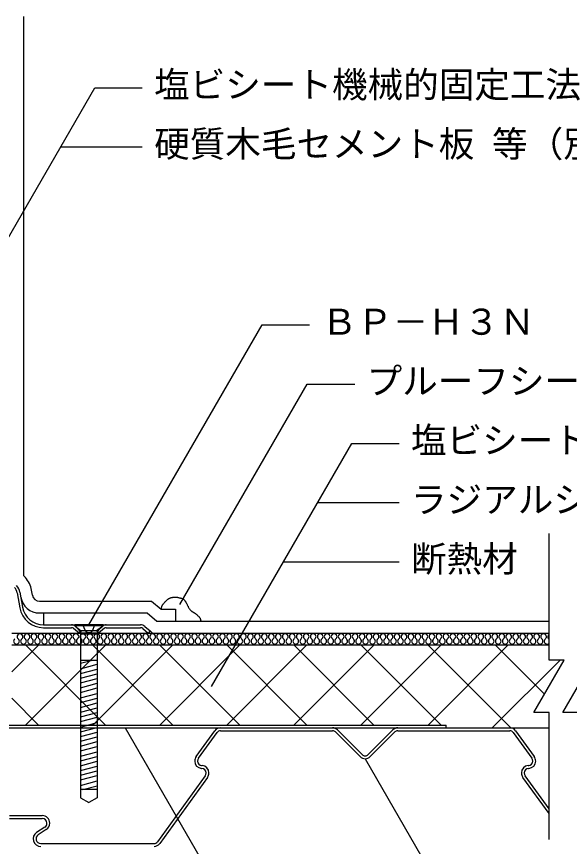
# Model space of a CAD drawing. Units: millimetres, scale not verified. Extents: x -665 to 665, y -465 to 450.
# Drawn here: x -233.7 to -0.6, y -153.4 to 196.6 of the extents above; entities that cross this region are included whole.
import ezdxf
from ezdxf.enums import TextEntityAlignment as Align

# ---------------------------------------------------------------- set-up
doc = ezdxf.new("R2010")
doc.units = ezdxf.units.MM
doc.header["$LTSCALE"] = 5
doc.linetypes.add('DASHED3', pattern=[4, 3, -1])
for name, color, linetype in [('0-1_線色１（水色）', 4, 'Continuous'), ('0-2_線色２（白）', 7, 'Continuous'), ('0-4_線色４（黄）', 2, 'Continuous'), ('0-5_金属', 7, 'Continuous'), ('0-6_鋼板・アングル', 2, 'Continuous'), ('0-7_ビス', 4, 'Continuous'), ('0-A_文字', 7, 'Continuous'), ('0-D_断熱・ハッチ', 4, 'Continuous')]:
    doc.layers.add(name, color=color, linetype=linetype)
doc.styles.add('ＭＳ ゴシック', font='')
doc.styles.get('ＭＳ ゴシック').set_extended_font_data('MS Gothic')

msp = doc.modelspace()

# ---------------------------------------------------------------- linework, layer by layer
at = {"layer": '0-1_線色１（水色）'}
for centre, start, end in [((-233.719, -66.875), 127.52351, 52.47649), ((-232.247, -64.959), 307.52351, 232.47649), ((-230.775, -66.875), 127.52351, 52.47649), ((-229.303, -64.959), 307.52351, 232.47649), ((-227.831, -66.875), 127.52351, 52.47649), ((-226.359, -64.959), 307.52351, 232.47649), ((-224.887, -66.875), 127.52351, 52.47649), ((-223.415, -64.959), 307.52351, 232.47649), ((-221.943, -66.875), 127.52351, 52.47649), ((-220.471, -64.959), 307.52351, 232.47649), ((-218.999, -66.875), 127.52351, 52.47649), ((-217.527, -64.959), 307.52351, 232.47649), ((-216.055, -66.875), 127.52351, 52.47649), ((-214.583, -64.959), 307.52351, 232.47649), ((-213.111, -66.875), 127.52351, 52.47649), ((-211.639, -64.959), 307.52351, 232.47649), ((-210.167, -66.875), 127.52351, 52.47649), ((-208.695, -64.959), 307.52351, 232.47649), ((-207.223, -66.875), 127.52351, 52.47649), ((-205.752, -64.959), 307.52351, 232.47649), ((-204.28, -66.875), 127.52351, 52.47649), ((-202.808, -64.959), 307.52351, 232.47649), ((-201.336, -66.875), 127.52351, 52.47649), ((-199.864, -64.959), 307.52351, 232.47649), ((-198.392, -66.875), 127.52351, 52.47649), ((-196.92, -64.959), 307.52351, 232.47649), ((-195.448, -66.875), 127.52351, 52.47649), ((-193.976, -64.959), 307.52351, 232.47649), ((-192.504, -66.875), 127.52351, 52.47649), ((-191.032, -64.959), 307.52351, 232.47649), ((-189.56, -66.875), 127.52351, 52.47649), ((-188.088, -64.959), 307.52351, 232.47649), ((-186.616, -66.875), 127.52351, 52.47649), ((-185.144, -64.959), 307.52351, 232.47649), ((-183.672, -66.875), 127.52351, 52.47649), ((-182.2, -64.959), 307.52351, 232.47649), ((-180.728, -66.875), 127.52351, 52.47649), ((-179.256, -64.959), 307.52351, 232.47649), ((-177.784, -66.875), 127.52351, 52.47649), ((-176.312, -64.959), 307.52351, 232.47649), ((-174.84, -66.875), 127.52351, 52.47649), ((-173.368, -64.959), 307.52351, 232.47649), ((-171.896, -66.875), 127.52351, 52.47649), ((-170.424, -64.959), 307.52351, 232.47649), ((-168.953, -66.875), 127.52351, 52.47649), ((-167.481, -64.959), 307.52351, 232.47649), ((-166.009, -66.875), 127.52351, 52.47649), ((-164.537, -64.959), 307.52351, 232.47649), ((-163.065, -66.875), 127.52351, 52.47649), ((-161.593, -64.959), 307.52351, 232.47649), ((-160.121, -66.875), 127.52351, 52.47649), ((-158.649, -64.959), 307.52351, 232.47649), ((-157.177, -66.875), 127.52351, 52.47649), ((-155.705, -64.959), 307.52351, 232.47649), ((-154.233, -66.875), 127.52351, 52.47649), ((-152.761, -64.959), 307.52351, 232.47649), ((-151.289, -66.875), 127.52351, 52.47649), ((-149.817, -64.959), 307.52351, 232.47649), ((-148.345, -66.875), 127.52351, 52.47649), ((-146.873, -64.959), 307.52351, 232.47649), ((-145.401, -66.875), 127.52351, 52.47649), ((-143.929, -64.959), 307.52351, 232.47649), ((-142.457, -66.875), 127.52351, 52.47649), ((-140.985, -64.959), 307.52351, 232.47649), ((-139.513, -66.875), 127.52351, 52.47649), ((-138.041, -64.959), 307.52351, 232.47649), ((-136.569, -66.875), 127.52351, 52.47649), ((-135.097, -64.959), 307.52351, 232.47649), ((-133.625, -66.875), 127.52351, 52.47649), ((-132.154, -64.959), 307.52351, 232.47649), ((-130.682, -66.875), 127.52351, 52.47649), ((-129.21, -64.959), 307.52351, 232.47649), ((-127.738, -66.875), 127.52351, 52.47649), ((-126.266, -64.959), 307.52351, 232.47649), ((-124.794, -66.875), 127.52351, 52.47649), ((-123.322, -64.959), 307.52351, 232.47649), ((-121.85, -66.875), 127.52351, 52.47649), ((-120.378, -64.959), 307.52351, 232.47649), ((-118.906, -66.875), 127.52351, 52.47649), ((-117.434, -64.959), 307.52351, 232.47649), ((-115.962, -66.875), 127.52351, 52.47649), ((-114.49, -64.959), 307.52351, 232.47649), ((-113.018, -66.875), 127.52351, 52.47649), ((-111.546, -64.959), 307.52351, 232.47649), ((-110.074, -66.875), 127.52351, 52.47649), ((-108.602, -64.959), 307.52351, 232.47649), ((-107.13, -66.875), 127.52351, 52.47649), ((-105.658, -64.959), 307.52351, 232.47649), ((-104.186, -66.875), 127.52351, 52.47649), ((-102.714, -64.959), 307.52351, 232.47649), ((-101.242, -66.875), 127.52351, 52.47649), ((-99.77, -64.959), 307.52351, 232.47649), ((-98.298, -66.875), 127.52351, 52.47649), ((-96.826, -64.959), 307.52351, 232.47649), ((-95.355, -66.875), 127.52351, 52.47649), ((-93.883, -64.959), 307.52351, 232.47649), ((-92.411, -66.875), 127.52351, 52.47649), ((-90.939, -64.959), 307.52351, 232.47649), ((-89.467, -66.875), 127.52351, 52.47649), ((-87.995, -64.959), 307.52351, 232.47649), ((-86.523, -66.875), 127.52351, 52.47649), ((-85.051, -64.959), 307.52351, 232.47649), ((-83.579, -66.875), 127.52351, 52.47649), ((-82.107, -64.959), 307.52351, 232.47649), ((-80.635, -66.875), 127.52351, 52.47649), ((-79.163, -64.959), 307.52351, 232.47649), ((-77.691, -66.875), 127.52351, 52.47649), ((-76.219, -64.959), 307.52351, 232.47649), ((-74.747, -66.875), 127.52351, 52.47649), ((-73.275, -64.959), 307.52351, 232.47649), ((-71.803, -66.875), 127.52351, 52.47649), ((-70.331, -64.959), 307.52351, 232.47649), ((-68.859, -66.875), 127.52351, 52.47649), ((-67.387, -64.959), 307.52351, 232.47649), ((-65.915, -66.875), 127.52351, 52.47649), ((-64.443, -64.959), 307.52351, 232.47649), ((-62.971, -66.875), 127.52351, 52.47649), ((-61.499, -64.959), 307.52351, 232.47649), ((-60.027, -66.875), 127.52351, 52.47649), ((-58.556, -64.959), 307.52351, 232.47649), ((-57.084, -66.875), 127.52351, 52.47649), ((-55.612, -64.959), 307.52351, 232.47649), ((-54.14, -66.875), 127.52351, 52.47649), ((-52.668, -64.959), 307.52351, 232.47649), ((-51.196, -66.875), 127.52351, 52.47649), ((-49.724, -64.959), 307.52351, 232.47649), ((-48.252, -66.875), 127.52351, 52.47649), ((-46.78, -64.959), 307.52351, 232.47649), ((-45.308, -66.875), 127.52351, 52.47649), ((-43.836, -64.959), 307.52351, 232.47649), ((-42.364, -66.875), 127.52351, 52.47649), ((-40.892, -64.959), 307.52351, 232.47649), ((-39.42, -66.875), 127.52351, 52.47649), ((-37.948, -64.959), 307.52351, 232.47649), ((-36.476, -66.875), 127.52351, 52.47649), ((-35.004, -64.959), 307.52351, 232.47649), ((-33.532, -66.875), 127.52351, 52.47649), ((-32.06, -64.959), 307.52351, 232.47649), ((-30.588, -66.875), 127.52351, 52.47649), ((-29.116, -64.959), 307.52351, 232.47649), ((-27.644, -66.875), 127.52351, 52.47649), ((-26.172, -64.959), 307.52351, 232.47649), ((-24.7, -66.875), 127.52351, 52.47649), ((-23.228, -64.959), 307.52351, 232.47649), ((-21.757, -66.875), 127.52351, 52.47649), ((-20.285, -64.959), 307.52351, 232.47649), ((-18.813, -66.875), 127.52351, 52.47649), ((-17.341, -64.959), 307.52351, 232.47649), ((-15.869, -66.875), 127.52351, 52.47649), ((-14.397, -64.959), 307.52351, 232.47649), ((-12.925, -66.875), 127.52351, 52.47649), ((-11.453, -64.959), 307.52351, 232.47649), ((-9.981, -66.875), 127.52351, 312.47427), ((-8.509, -64.959), 122.88229, 232.47649), ((-9.981, -66.875), 47.52573, 52.47649)]:
    msp.add_arc(centre, 1.208, start, end, dxfattribs=at)
at = {"layer": '0-2_線色２（白）'}
for p, q in [((-9.165, -74.855), (-9.165, -21.37)), ((-222.311, -54.966), (-222.311, -59.966)), ((-177.391, -62.552), (-176.376, -63.417)), ((-235.691, -63.417), (-9.165, -63.417)), ((-235.691, -68.417), (-9.165, -68.417)), ((-9.165, -150.464), (-9.165, -96.979)), ((-52.491, -103.417), (-9.165, -103.417))]:
    msp.add_line(p, q, dxfattribs=at)
for points in [[(-172.695, -53.417), (-172.676, -53.286), (-172.643, -53.061), (-172.606, -52.838), (-172.56, -52.617), (-172.505, -52.401), (-172.436, -52.189), (-172.389, -52.069), (-172.348, -51.977), (-172.269, -51.821), (-172.182, -51.669), (-172.088, -51.521), (-171.988, -51.375), (-171.883, -51.233), (-171.821, -51.152), (-171.747, -51.057), (-171.616, -50.896), (-171.483, -50.738), (-171.348, -50.583), (-171.211, -50.43), (-171.072, -50.278), (-170.991, -50.19), (-170.905, -50.099), (-170.756, -49.944), (-170.604, -49.79), (-170.449, -49.64), (-170.29, -49.494), (-170.127, -49.352), (-170.029, -49.273), (-169.942, -49.204), (-169.787, -49.09), (-169.628, -48.982), (-169.465, -48.881), (-169.297, -48.789), (-169.126, -48.705), (-169.024, -48.661), (-168.91, -48.617), (-168.711, -48.549), (-168.507, -48.493), (-168.3, -48.445)], [(-168.3, -48.445), (-168.091, -48.406), (-167.88, -48.372), (-167.757, -48.355), (-167.609, -48.337), (-167.353, -48.31), (-167.096, -48.291), (-166.84, -48.281), (-166.585, -48.283), (-166.331, -48.297), (-166.184, -48.312), (-166.077, -48.325), (-165.893, -48.354), (-165.709, -48.389), (-165.525, -48.427), (-165.341, -48.467), (-165.156, -48.507), (-165.048, -48.53), (-164.926, -48.555), (-164.715, -48.599), (-164.506, -48.645), (-164.299, -48.697), (-164.096, -48.76), (-163.9, -48.836), (-163.789, -48.887), (-163.69, -48.94), (-163.524, -49.044), (-163.366, -49.16), (-163.216, -49.288), (-163.072, -49.425), (-162.937, -49.571), (-162.861, -49.657), (-162.777, -49.76), (-162.639, -49.941), (-162.509, -50.127), (-162.385, -50.318), (-162.268, -50.512), (-162.155, -50.708), (-162.091, -50.822), (-162.024, -50.946)], [(-162.024, -50.946), (-161.91, -51.159), (-161.798, -51.373), (-161.687, -51.588), (-161.576, -51.804), (-161.465, -52.02), (-161.4, -52.146), (-161.311, -52.314), (-161.155, -52.604), (-160.991, -52.888), (-160.816, -53.165), (-160.627, -53.432), (-160.422, -53.685), (-160.294, -53.824), (-160.248, -53.871), (-160.166, -53.95), (-160.082, -54.027), (-159.995, -54.101), (-159.906, -54.172), (-159.815, -54.24), (-159.761, -54.278), (-159.671, -54.337), (-159.513, -54.434), (-159.352, -54.525), (-159.189, -54.614), (-159.026, -54.703), (-158.865, -54.795), (-158.773, -54.851), (-158.681, -54.91), (-158.525, -55.018), (-158.373, -55.131), (-158.223, -55.248), (-158.076, -55.368), (-157.93, -55.491), (-157.845, -55.562), (-157.739, -55.651), (-157.558, -55.806), (-157.379, -55.964), (-157.203, -56.125), (-157.033, -56.291)], [(-224.032, -54.966), (-178.587, -54.966), (-174.536, -58.417), (-166.697, -58.417)], [(-157.033, -56.291), (-156.87, -56.465), (-156.779, -56.569), (-156.727, -56.631), (-156.641, -56.74), (-156.559, -56.853), (-156.481, -56.968), (-156.408, -57.087), (-156.341, -57.208), (-156.305, -57.28), (-156.258, -57.381), (-156.187, -57.56), (-156.125, -57.743), (-156.07, -57.929), (-156.021, -58.117), (-155.975, -58.307), (-155.95, -58.417)], [(-9.165, -96.979), (-15.552, -96.979), (-2.778, -74.855), (-9.165, -74.855)], [(3.085, -96.979), (-3.302, -96.979), (9.472, -74.855), (3.085, -74.855)]]:
    msp.add_lwpolyline(points, dxfattribs=at)
msp.add_arc((-224.032, -46.966), 8, 190, 270, dxfattribs=at)
at = {"layer": '0-4_線色４（黄）'}
for p, q in [((-230.691, -39.249), (-230.691, 196.583)), ((-229.979, -40.032), (-230.691, -39.249)), ((-226.986, -47.487), (-227.359, -45.372)), ((-224.032, -49.966), (-176.746, -49.966)), ((-176.746, -49.966), (-172.695, -53.417)), ((-172.695, -53.417), (-166.697, -53.417))]:
    msp.add_line(p, q, dxfattribs=at)
msp.add_lwpolyline([(-166.697, -53.417), (-166.697, -58.417), (-9.165, -58.417)], dxfattribs=at)
for centre, radius, start, end in [((-237.896, -47.23), 10.7, 10, 42.27369), ((-224.032, -46.966), 3, 190, 270)]:
    msp.add_arc(centre, radius, start, end, dxfattribs=at)
at = {"layer": '0-5_金属'}
for p, q in [((-157.982, -115.538), (-150.09, -104.655)), ((-147.661, -103.417), (-100.437, -103.417)), ((-147.661, -104.617), (-100.437, -104.617)), ((-87.967, -114.687), (-98.312, -104.3)), ((-75.071, -104.3), (-85.416, -114.687)), ((-72.945, -103.417), (-25.722, -103.417)), ((-72.944, -104.617), (-25.722, -104.617)), ((-23.293, -104.655), (-15.401, -115.538)), ((-157.01, -116.242), (-149.118, -105.36)), ((-88.817, -115.534), (-99.162, -105.147)), ((-74.22, -105.147), (-84.566, -115.534)), ((-24.264, -105.36), (-16.372, -116.243)), ((-155.739, -120.507), (-155.54, -120.523)), ((-155.643, -119.311), (-155.444, -119.327)), ((-17.939, -119.327), (-17.74, -119.311)), ((-17.843, -120.523), (-17.644, -120.507)), ((-154.169, -123.586), (-174.267, -151.469)), ((-153.195, -124.288), (-173.293, -152.171)), ((-9.165, -139.58), (-20.187, -124.288)), ((-9.165, -137.528), (-19.214, -123.586)), ((-236.691, -140.417), (-222.891, -140.417)), ((-236.691, -141.617), (-222.891, -141.617)), ((-221.799, -145.292), (-225.24, -147.536)), ((-221.143, -146.297), (-224.584, -148.541)), ((-223.491, -152.217), (-175.727, -152.217))]:
    msp.add_line(p, q, dxfattribs=at)
for centre, radius, start, end in [((-147.661, -106.417), 3, 90.0002, 144.05016), ((-147.661, -106.417), 1.8, 90.00036, 144.05027), ((-100.437, -106.417), 3, 44.8817, 89.99801), ((-100.437, -106.417), 1.8, 44.88064, 89.99665), ((-72.945, -106.417), 3, 89.99774, 135.11529), ((-72.945, -106.417), 1.8, 89.99944, 135.1166), ((-25.722, -106.417), 3, 35.94977, 89.99965), ((-25.722, -106.417), 1.8, 35.94966, 89.99949), ((-86.691, -113.417), 1.8, 224.57188, 315.1167), ((-155.391, -117.417), 3.2, 144.05005, 179.99996), ((-155.491, -117.417), 3.1, 180.00009, 265.41832), ((-155.391, -117.417), 2, 144.05027, 179.99996), ((-155.491, -117.417), 1.9, 180.00009, 265.42237), ((-86.691, -113.417), 3, 224.88328, 315.1167), ((-17.892, -117.417), 1.9, 274.57777, 359.99996), ((-17.892, -117.417), 3.1, 274.58181, 359.99996), ((-17.991, -117.417), 2, 0.00003, 35.94972), ((-17.991, -117.417), 3.2, 0.00003, 35.94994), ((-155.691, -122.417), 1.9, 0.00003, 85.41895), ((-155.691, -122.417), 3.1, 0.00003, 85.42326), ((-155.791, -122.417), 2, 323.9241, 359.99996), ((-155.791, -122.417), 3.2, 324.21611, 359.99996), ((-17.691, -122.417), 3.1, 94.57659, 179.9999), ((-17.591, -122.417), 3.2, 180.00009, 215.78394), ((-17.691, -122.417), 1.9, 94.58091, 179.9999), ((-17.591, -122.417), 2, 180.00009, 216.07594), ((-222.891, -143.617), 3.2, 0.00003, 89.99993), ((-222.891, -143.617), 2, 0.00003, 89.99993), ((-222.891, -143.617), 2, 303.11782, 359.99996), ((-222.891, -143.617), 3.2, 303.11782, 359.99996), ((-223.491, -150.217), 3.2, 123.11782, 269.99983), ((-223.491, -150.217), 2, 123.11782, 269.99983), ((-175.727, -150.417), 1.8, 269.9999, 324.216), ((-175.727, -150.417), 3, 269.9999, 324.216)]:
    msp.add_arc(centre, radius, start, end, dxfattribs=at)
at = {"layer": '0-6_鋼板・アングル'}
for p, q in [((-233.465, -46.448), (-232.356, -52.737)), ((-232.283, -46.24), (-231.174, -52.529)), ((-222.311, -59.966), (-210.486, -59.966)), ((-222.311, -61.166), (-210.486, -61.166)), ((-209.754, -61.415), (-207.151, -63.417)), ((-209.023, -60.464), (-206.42, -62.466)), ((-206.42, -62.466), (-207.151, -63.417)), ((-197.317, -60.464), (-199.92, -62.466)), ((-199.92, -62.466), (-199.188, -63.417)), ((-196.585, -61.415), (-199.188, -63.417)), ((-195.853, -59.966), (-181.422, -59.966)), ((-195.853, -61.166), (-181.422, -61.166)), ((-180.449, -61.524), (-178.17, -63.466)), ((-252.491, -102.217), (-52.491, -102.217))]:
    msp.add_line(p, q, dxfattribs=at)
at = {"layer": '0-6_鋼板・アングル', "color": 4}
for p, q in [((-210.486, -59.966), (-195.853, -59.966)), ((-199.92, -62.466), (-206.42, -62.466)), ((-199.188, -63.417), (-207.151, -63.417))]:
    msp.add_line(p, q, dxfattribs=at)
at = {"layer": '0-6_鋼板・アングル'}
for points in [[(-179.671, -60.611), (-177.391, -62.552), (-178.17, -63.466)], [(-253.691, -103.417), (-52.491, -103.417), (-52.491, -102.217)]]:
    msp.add_lwpolyline(points, dxfattribs=at)
for centre, radius, start, end in [((-237.896, -47.23), 4.5, 10, 42.27369), ((-237.896, -47.23), 5.7, 10, 42.27369), ((-222.311, -50.966), 10.2, 190, 270), ((-222.311, -50.966), 9, 190, 270), ((-210.486, -62.366), 2.4, 52.43141, 90), ((-210.486, -62.366), 1.2, 52.43141, 90), ((-195.853, -62.366), 2.4, 90, 127.56859), ((-195.853, -62.366), 1.2, 90, 127.56859), ((-181.422, -62.666), 2.7, 49.57392, 90), ((-181.422, -62.666), 1.5, 49.57392, 90)]:
    msp.add_arc(centre, radius, start, end, dxfattribs=at)
at = {"layer": '0-7_ビス', "color": 7}
for p, q in [((-209.17, -60.351), (-209.17, -59.966)), ((-197.17, -59.966), (-209.17, -59.966)), ((-197.17, -60.351), (-209.17, -60.351)), ((-207.255, -62.265), (-209.17, -60.351)), ((-199.084, -62.265), (-197.17, -60.351)), ((-197.17, -60.351), (-197.17, -59.966)), ((-206.67, -63.679), (-206.67, -132.945)), ((-199.67, -63.966), (-206.67, -63.966)), ((-199.67, -63.679), (-199.67, -132.945)), ((-199.67, -74.966), (-206.67, -74.966)), ((-199.67, -129.466), (-206.67, -129.466)), ((-206.67, -132.945), (-203.17, -134.966)), ((-199.67, -132.945), (-203.17, -134.966))]:
    msp.add_line(p, q, dxfattribs=at)
at = {"layer": '0-7_ビス', "color": 7, "linetype": 'DASHED3'}
for p, q in [((-204.637, -62.515), (-205.72, -59.966)), ((-201.702, -62.515), (-200.62, -59.966))]:
    msp.add_line(p, q, dxfattribs=at)
at = {"layer": '0-7_ビス'}
for p, q in [((-206.67, -76.166), (-202.192, -74.966)), ((-206.67, -78.472), (-199.67, -76.596)), ((-206.67, -80.472), (-199.67, -78.596)), ((-206.67, -82.472), (-199.67, -80.596)), ((-206.67, -84.472), (-199.67, -82.596)), ((-206.67, -86.472), (-199.67, -84.596)), ((-206.67, -88.472), (-199.67, -86.596)), ((-206.67, -90.778), (-199.67, -88.902)), ((-206.67, -92.778), (-199.67, -90.902)), ((-206.67, -94.778), (-199.67, -92.902)), ((-206.67, -96.778), (-199.67, -94.902)), ((-206.67, -98.778), (-199.67, -96.902)), ((-206.67, -100.778), (-199.67, -98.902)), ((-206.67, -103.084), (-199.67, -101.209)), ((-206.67, -105.084), (-199.67, -103.209)), ((-206.67, -107.084), (-199.67, -105.209)), ((-206.67, -109.084), (-199.67, -107.209)), ((-206.67, -111.084), (-199.67, -109.209)), ((-206.67, -113.084), (-199.67, -111.209)), ((-206.67, -115.391), (-199.67, -113.515)), ((-206.67, -117.391), (-199.67, -115.515)), ((-206.67, -119.391), (-199.67, -117.515)), ((-206.67, -121.391), (-199.67, -119.515)), ((-206.67, -123.391), (-199.67, -121.515)), ((-206.67, -125.391), (-199.67, -123.515)), ((-206.67, -127.697), (-199.67, -125.821)), ((-205.808, -129.466), (-199.67, -127.821))]:
    msp.add_line(p, q, dxfattribs=at)
at = {"layer": '0-7_ビス', "color": 7}
for centre, start, end in [((-208.67, -63.679), 0, 45), ((-197.67, -63.679), 135, 180)]:
    msp.add_arc(centre, 2, start, end, dxfattribs=at)
at = {"layer": '0-7_ビス', "color": 7, "linetype": 'DASHED3'}
msp.add_arc((-203.17, -61.405), 1.84, 217.11751, 322.88248, dxfattribs=at)
at = {"layer": '0-A_文字'}
for p, q in [((-243.981, 91.602), (-200.691, 166.583)), ((-200.691, 166.583), (-180.691, 166.583)), ((-215.125, 141.583), (-180.691, 141.583)), ((-203.17, -59.966), (-130.107, 66.583)), ((-130.107, 66.583), (-110.107, 66.583)), ((-151.557, -85.917), (-92.379, 16.583)), ((-92.379, 16.583), (-72.379, 16.583)), ((-106.812, -8.417), (-72.379, -8.417)), ((-121.246, -33.417), (-72.379, -33.417)), ((-86.692, -116.417), (-50.896, -178.417))]:
    msp.add_line(p, q, dxfattribs=at)
for points in [[(-164.805, -51.449), (-111.093, 41.583), (-91.093, 41.583)], [(-187.95, -103.417), (-118.668, -223.417), (-98.668, -223.417)]]:
    msp.add_lwpolyline(points, dxfattribs=at)
at = {"layer": '0-D_断熱・ハッチ'}
for p, q in [((-235.691, -79.736), (-224.372, -68.417)), ((-229.931, -68.417), (-196.131, -102.217)), ((-229.888, -102.217), (-196.088, -68.417)), ((-201.647, -68.417), (-167.847, -102.217)), ((-201.603, -102.217), (-167.803, -68.417)), ((-173.362, -68.417), (-139.562, -102.217)), ((-173.319, -102.217), (-139.519, -68.417)), ((-145.078, -68.417), (-111.278, -102.217)), ((-145.035, -102.217), (-111.235, -68.417)), ((-116.794, -68.417), (-82.994, -102.217)), ((-116.751, -102.217), (-82.951, -68.417)), ((-88.51, -68.417), (-54.71, -102.217)), ((-88.466, -102.217), (-54.666, -68.417)), ((-60.225, -68.417), (-25.225, -103.417)), ((-60.182, -102.217), (-26.382, -68.417)), ((-31.941, -68.417), (-11.096, -89.262)), ((-33.098, -103.417), (-4.536, -74.855)), ((-235.691, -90.941), (-224.415, -102.217))]:
    msp.add_line(p, q, dxfattribs=at)

# ---------------------------------------------------------------- texts
at = {"layer": '0-A_文字', "style": 'ＭＳ ゴシック'}
for s, p in [('塩ビシート機械的固定工法', (-175.691, 159.083)), ('硬質木毛セメント板 等（別途工事）', (-175.691, 134.083)), ('ＢＰ－Ｈ３Ｎ', (-105.107, 59.083)), ('プルーフシーラー', (-86.093, 34.083)), ('塩ビシート機械的固定工法', (-67.379, 9.083)), ('ラジアルシートＬ６００', (-67.379, -15.917)), ('断熱材', (-67.379, -40.917))]:
    msp.add_text(s, height=11, dxfattribs=at).set_placement(p, align=Align.BOTTOM_LEFT)

doc.saveas('drawing.dxf')
